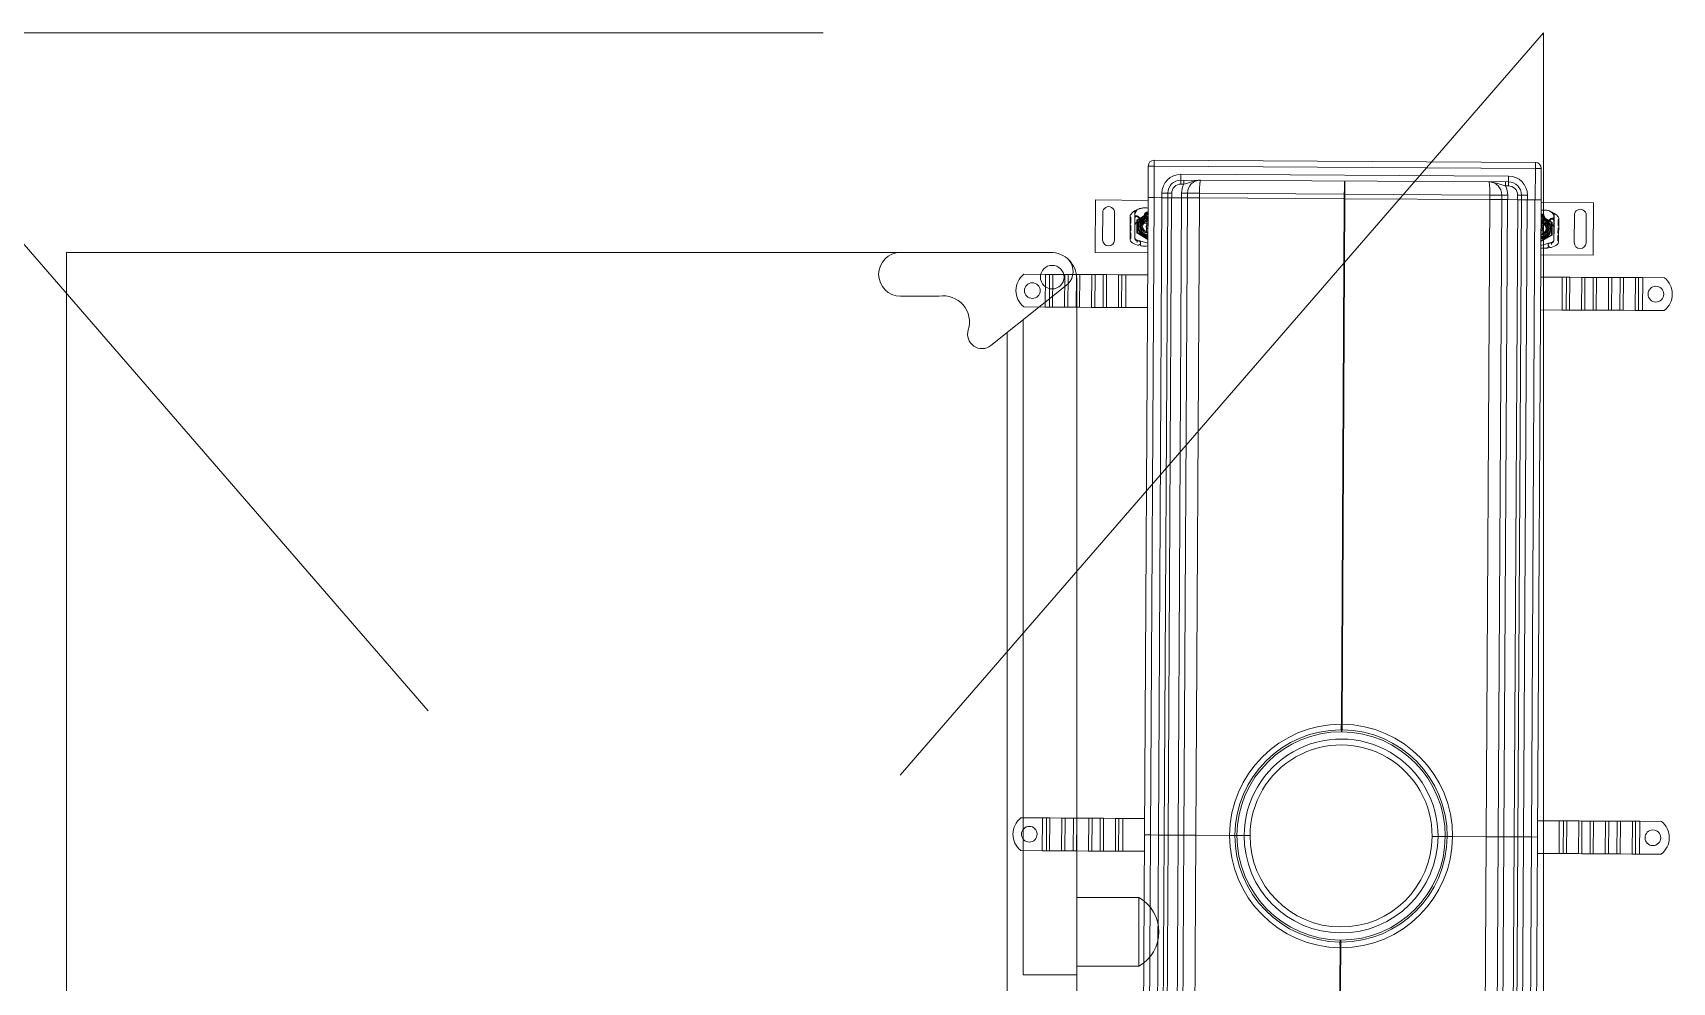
# Model space of a CAD drawing. Header units: millimetres. Extents: x -34838 to 729576, y -214038 to 121482.
# Drawn here: x 575933 to 577184, y -88872 to -88148 of the extents above; entities that cross this region are included whole.
import ezdxf

# ---------------------------------------------------------------- set-up
doc = ezdxf.new("R2010")
doc.units = ezdxf.units.MM
doc.header["$MEASUREMENT"] = 0
doc.linetypes.add('ШТРИХОВА 1_2', pattern=[1300, 750, -550])
doc.layers.add('0_Ном._пера__1', color=7, linetype='Continuous', lineweight=13)

msp = doc.modelspace()

# ---------------------------------------------------------------- linework, layer by layer
at = {"layer": '0_Ном._пера__1', "color": 7, "linetype": 'ШТРИХОВА 1_2', "lineweight": 13}
for p, q in [((575786.2, -88147.6), (577086.2, -88147.6)), ((577086.2, -88147.6), (575786.2, -89647.6)), ((577086.2, -89647.6), (575786.2, -88147.6)), ((577086.2, -88147.6), (577086.2, -89647.6))]:
    msp.add_line(p, q, dxfattribs=at)
at = {"layer": '0_Ном._пера__1', "color": 7, "linetype": 'Continuous', "lineweight": 13}
for p, q in [((576788.9, -88244.9), (577079.9, -88246.6)), ((576788.9, -88244.9), (576788.9, -88249.4)), ((577079.9, -88251.1), (577079.9, -88246.6)), ((576784.4, -88249.4), (576784.3, -88273.4)), ((576784.4, -88249.4), (576788.9, -88249.4)), ((576788.8, -88273.4), (576788.9, -88249.4)), ((577079.9, -88251.1), (576788.9, -88249.4)), ((576809.4, -88255.6), (576809.3, -88260.1)), ((577059.3, -88261.4), (576809.3, -88260.1)), ((576809.3, -88260.1), (576809.3, -88263.1)), ((576809.4, -88255.6), (577059.4, -88256.9)), ((576811.6, -88260.1), (576811.6, -88263.1)), ((577057, -88261.4), (577057, -88264.4)), ((577059.3, -88261.4), (577059.4, -88256.9)), ((577059.3, -88261.4), (577059.3, -88264.4)), ((577079.9, -88251.1), (577079.8, -88275.1)), ((577079.9, -88251.1), (577084.4, -88251.1)), ((577084.3, -88275.1), (577084.4, -88251.1)), ((576784.3, -88273.4), (576781.6, -88759.9)), ((576788.8, -88273.4), (576784.3, -88273.4)), ((576786.2, -88759.9), (576788.9, -88273.4)), ((576794.8, -88273.5), (576788.8, -88273.4)), ((576794.9, -88273.5), (576792.2, -88760)), ((576794.8, -88273.5), (576794.8, -88270)), ((576794.8, -88270), (576799.3, -88270)), ((576794.8, -88273.5), (576799.3, -88273.5)), ((576796.6, -88760), (576799.3, -88273.5)), ((576799.3, -88270), (576799.3, -88273.5)), ((576799.3, -88270), (576802.3, -88270)), ((576799.3, -88273.5), (576802.3, -88273.5)), ((576799.5, -88760), (576802.2, -88273.5)), ((576802.3, -88273.5), (576802.3, -88270)), ((576809.8, -88273.6), (576802.3, -88273.5)), ((576809.9, -88273.6), (576807.2, -88760.1)), ((576809.3, -88263.1), (576811.6, -88263.1)), ((576814.3, -88270.1), (576809.8, -88270.1)), ((576809.8, -88270.1), (576809.8, -88273.6)), ((576814.3, -88273.6), (576809.8, -88273.6)), ((576811.6, -88760.1), (576814.3, -88273.6)), ((576814.3, -88273.6), (576814.3, -88270.1)), ((576814.3, -88270.1), (576823.4, -88270.1)), ((576817.9, -88273.6), (576823.4, -88273.6)), ((576820.7, -88760.1), (576823.4, -88273.6)), ((576823.4, -88270.1), (576934, -88270.7)), ((576823.4, -88273.6), (576823.4, -88270.1)), ((576934, -88274.2), (576823.4, -88273.6)), ((576934, -88270.7), (576934.5, -88270.7)), ((576934, -88274.2), (576934, -88270.7)), ((576934.5, -88270.7), (576934.5, -88274.2)), ((577045.1, -88271.4), (576934.5, -88270.7)), ((577045.1, -88274.9), (577045.1, -88271.4)), ((577054.3, -88271.4), (577045.1, -88271.4)), ((577054.3, -88271.4), (577058.8, -88271.4)), ((577054.3, -88274.9), (577054.3, -88271.4)), ((577059.3, -88264.4), (577057, -88264.4)), ((577058.8, -88271.4), (577058.8, -88274.9)), ((577069.3, -88271.5), (577066.3, -88271.5)), ((577066.3, -88275), (577066.3, -88271.5)), ((577069.3, -88271.5), (577073.8, -88271.5)), ((577069.3, -88275), (577069.3, -88271.5)), ((577073.8, -88271.5), (577073.8, -88275)), ((576744, -88315.2), (576744.2, -88275.2)), ((576744.2, -88275.2), (576784.2, -88275.5)), ((576749.7, -88284.8), (576749.6, -88305.8)), ((576758.6, -88305.8), (576758.7, -88284.8)), ((576774.1, -88283.5), (576774.1, -88288.7)), ((576776.2, -88290.8), (576784.2, -88286.2)), ((576781.9, -88288.2), (576781.9, -88286.3)), ((576782.4, -88286.3), (576782.4, -88288.2)), ((576934, -88274.2), (576931.8, -88675.4)), ((576932.3, -88675.4), (576934.5, -88274.2)), ((576934.5, -88274.2), (576934, -88274.2)), ((576934.5, -88274.2), (577045.1, -88274.9)), ((577045.1, -88274.9), (577042.4, -88761.4)), ((577050.6, -88274.9), (577045.1, -88274.9)), ((577054.3, -88274.9), (577051.6, -88761.4)), ((577054.3, -88274.9), (577058.8, -88274.9)), ((577055.9, -88761.4), (577058.6, -88274.9)), ((577058.8, -88274.9), (577066.3, -88275)), ((577066.4, -88275), (577063.7, -88761.5)), ((577069.3, -88275), (577066.3, -88275)), ((577069.3, -88275), (577066.6, -88761.5)), ((577069.3, -88275), (577073.8, -88275)), ((577070.9, -88761.5), (577073.6, -88275)), ((577073.8, -88275), (577079.8, -88275.1)), ((577079.6, -88275.1), (577076.9, -88761.5)), ((577084.3, -88275.1), (577079.8, -88275.1)), ((577081.6, -88761.6), (577084.3, -88275.1)), ((577124.2, -88277.3), (577084.2, -88277.1)), ((577094.3, -88285.3), (577094.2, -88290.5)), ((577124, -88317.3), (577124.2, -88277.3)), ((576770.6, -88305.7), (576770.6, -88287.5)), ((576770.6, -88288.4), (576771.1, -88288.4)), ((576770.6, -88289.3), (576771.1, -88289.3)), ((576770.6, -88292), (576771.1, -88292)), ((576770.6, -88292.9), (576771.1, -88292.9)), ((576770.6, -88294.6), (576771.1, -88294.6)), ((576770.6, -88294.6), (576771.1, -88294.6)), ((576770.6, -88295.3), (576771.1, -88295.3)), ((576770.6, -88295.3), (576771.1, -88295.3)), ((576770.6, -88297.7), (576771.1, -88297.7)), ((576770.6, -88298.6), (576771.1, -88298.7)), ((576771.1, -88288.4), (576771.1, -88292.9)), ((576771.1, -88294.6), (576771.1, -88294.6)), ((576771.1, -88294.6), (576771.1, -88298.7)), ((576774.1, -88288.7), (576774.1, -88294.7)), ((576774.1, -88304.2), (576774.2, -88294.7)), ((576774.1, -88294.7), (576774.1, -88304.3)), ((576774.2, -88289.2), (576774.2, -88286.6)), ((576774.2, -88294), (576774.2, -88289.2)), ((576774.2, -88294.7), (576774.2, -88294)), ((576776.1, -88300), (576776.2, -88290.8)), ((576776.6, -88288.2), (576778.8, -88290.5)), ((576781.1, -88292.1), (576776.7, -88287.7)), ((576779.1, -88292.3), (576778.6, -88291.8)), ((576778.6, -88292.9), (576778.6, -88292.8)), ((576778.6, -88295.4), (576778.6, -88292.9)), ((576778.7, -88300), (576778.6, -88295.6)), ((576779.1, -88291.2), (576779.1, -88291.8)), ((576779.1, -88291.8), (576779.1, -88292.3)), ((576779.1, -88292.9), (576779.1, -88292.8)), ((576779.1, -88292.9), (576779.1, -88295.4)), ((576779.1, -88295.6), (576779.2, -88300)), ((576783.2, -88291.6), (576783.1, -88299.3)), ((577092.2, -88292.5), (577084.2, -88287.9)), ((577085.2, -88293.3), (577085.1, -88301)), ((577085.9, -88288), (577085.9, -88289.9)), ((577086.4, -88289.9), (577086.4, -88288)), ((577087.2, -88293.8), (577091.7, -88289.4)), ((577089.2, -88297.3), (577089, -88301.7)), ((577089.2, -88292.9), (577089.2, -88293.5)), ((577089.2, -88293.5), (577089.2, -88294.1)), ((577089.2, -88294.1), (577089.7, -88293.5)), ((577089.2, -88294.6), (577089.2, -88294.5)), ((577089.2, -88294.6), (577089.2, -88297.1)), ((577091.8, -88290), (577089.5, -88292.2)), ((577089.5, -88301.7), (577089.7, -88297.4)), ((577089.7, -88294.6), (577089.7, -88294.5)), ((577089.7, -88297.1), (577089.7, -88294.6)), ((577092.1, -88301.8), (577092.2, -88292.5)), ((577094, -88306), (577094.1, -88296.5)), ((577094.1, -88291), (577094.1, -88288.3)), ((577094.1, -88295.8), (577094.1, -88291)), ((577094.1, -88296.5), (577094.1, -88295.8)), ((577094.2, -88296.5), (577094.1, -88306)), ((577094.2, -88290.5), (577094.2, -88296.5)), ((577097.2, -88296.4), (577097.1, -88300.5)), ((577097.2, -88290.2), (577097.2, -88294.7)), ((577097.7, -88290.2), (577097.2, -88290.2)), ((577097.7, -88291.1), (577097.2, -88291.1)), ((577097.7, -88293.8), (577097.2, -88293.8)), ((577097.7, -88294.7), (577097.2, -88294.7)), ((577097.2, -88296.4), (577097.2, -88296.4)), ((577097.7, -88296.4), (577097.2, -88296.4)), ((577097.7, -88296.4), (577097.2, -88296.4)), ((577097.7, -88297.1), (577097.2, -88297.1)), ((577097.7, -88297.1), (577097.2, -88297.1)), ((577097.6, -88307.5), (577097.7, -88289.3)), ((577109.6, -88307.8), (577109.7, -88286.8)), ((577118.7, -88286.8), (577118.6, -88307.8)), ((576770.6, -88300.4), (576771.1, -88300.4)), ((576770.6, -88300.4), (576771.1, -88300.4)), ((576770.6, -88301.3), (576771.1, -88301.3)), ((576770.6, -88301.3), (576771.1, -88301.3)), ((576770.6, -88301.4), (576771.1, -88301.4)), ((576770.6, -88301.6), (576771.1, -88301.6)), ((576770.6, -88302.6), (576771.1, -88302.6)), ((576770.6, -88303.5), (576771.1, -88303.5)), ((576770.6, -88303.7), (576771.1, -88303.7)), ((576770.6, -88303.8), (576771.1, -88303.8)), ((576770.6, -88303.8), (576771.1, -88303.8)), ((576770.6, -88304.7), (576771.1, -88304.7)), ((576770.6, -88304.7), (576771.1, -88304.7)), ((576771.1, -88300.4), (576771.1, -88302.6)), ((576771.1, -88302.6), (576771.1, -88304.7)), ((576775.8, -88306.3), (576775.3, -88306.1)), ((576775.5, -88305.7), (576777.2, -88306.3)), ((576784.1, -88304.7), (576776.1, -88300)), ((576777.7, -88306.4), (576777.2, -88306.3)), ((576784.1, -88308.2), (576777.9, -88306.5)), ((577084.1, -88306.4), (577092.1, -88301.8)), ((577084.1, -88309.9), (577090.2, -88308.2)), ((577090.5, -88308.2), (577090.9, -88308)), ((577092.7, -88307.4), (577090.9, -88308)), ((577092.4, -88308), (577092.8, -88307.8)), ((577097.6, -88299.6), (577097.1, -88299.6)), ((577097.6, -88300.5), (577097.1, -88300.5)), ((577097.1, -88302.2), (577097.1, -88304.4)), ((577097.6, -88302.2), (577097.1, -88302.2)), ((577097.6, -88302.2), (577097.1, -88302.2)), ((577097.6, -88303.1), (577097.1, -88303.1)), ((577097.6, -88303.1), (577097.1, -88303.1)), ((577097.6, -88303.2), (577097.1, -88303.2)), ((577097.6, -88303.4), (577097.1, -88303.4)), ((577097.1, -88304.4), (577097.1, -88306.5)), ((577097.6, -88304.4), (577097.1, -88304.4)), ((577097.6, -88305.3), (577097.1, -88305.3)), ((577097.6, -88305.5), (577097.1, -88305.5)), ((577097.6, -88305.6), (577097.1, -88305.6)), ((577097.6, -88305.6), (577097.1, -88305.6)), ((577097.6, -88306.5), (577097.1, -88306.5)), ((577097.6, -88306.5), (577097.1, -88306.5)), ((576784, -88315.5), (576744, -88315.2)), ((577084, -88317.1), (577124, -88317.3)), ((576689.4, -88331.9), (576705.9, -88332)), ((576705.9, -88332), (576705.8, -88357)), ((576705.9, -88332), (576709.1, -88332)), ((576709.1, -88332), (576709, -88357)), ((576709.1, -88332), (576711.6, -88332)), ((576711.6, -88332), (576711.4, -88357)), ((576720.8, -88332.1), (576711.6, -88332)), ((576720.8, -88332.1), (576720.6, -88357.1)), ((576720.8, -88332.1), (576723.3, -88332.1)), ((576723.3, -88332.1), (576723.1, -88357.1)), ((576723.3, -88332.1), (576729.6, -88332.1)), ((576729.6, -88332.1), (576729.5, -88357.1)), ((576729.6, -88332.1), (576732.1, -88332.1)), ((576732.1, -88332.1), (576732, -88357.1)), ((576741.3, -88332.2), (576732.1, -88332.1)), ((576741.3, -88332.2), (576741.1, -88357.2)), ((576741.3, -88332.2), (576743.8, -88332.2)), ((576743.8, -88332.2), (576743.6, -88357.2)), ((576743.8, -88332.2), (576750.1, -88332.2)), ((576750.1, -88332.2), (576750, -88357.2)), ((576750.1, -88332.2), (576752.6, -88332.2)), ((576752.6, -88332.2), (576752.5, -88357.2)), ((576761.8, -88332.3), (576752.6, -88332.2)), ((576761.8, -88332.3), (576761.7, -88357.3)), ((576761.8, -88332.3), (576764.3, -88332.3)), ((576764.3, -88332.3), (576764.1, -88357.3)), ((576764.3, -88332.3), (576767.4, -88332.3)), ((576767.4, -88332.3), (576767.3, -88357.3)), ((576767.4, -88332.3), (576783.9, -88332.4)), ((577100.4, -88334.2), (577083.9, -88334.1)), ((577100.3, -88359.2), (577100.4, -88334.2)), ((577103.6, -88334.2), (577100.4, -88334.2)), ((577103.5, -88359.2), (577103.6, -88334.2)), ((577106.1, -88334.2), (577103.6, -88334.2)), ((577105.9, -88359.2), (577106.1, -88334.2)), ((577106.1, -88334.2), (577115.3, -88334.3)), ((577115.1, -88359.3), (577115.3, -88334.3)), ((577117.7, -88334.3), (577115.3, -88334.3)), ((577117.6, -88359.3), (577117.7, -88334.3)), ((577124.1, -88334.3), (577117.7, -88334.3)), ((577124, -88359.3), (577124.1, -88334.3)), ((577126.6, -88334.3), (577124.1, -88334.3)), ((577126.4, -88359.3), (577126.6, -88334.3)), ((577126.6, -88334.3), (577135.8, -88334.4)), ((577135.6, -88359.4), (577135.8, -88334.4)), ((577138.2, -88334.4), (577135.8, -88334.4)), ((577138.1, -88359.4), (577138.2, -88334.4)), ((577144.6, -88334.4), (577138.2, -88334.4)), ((577144.5, -88359.4), (577144.6, -88334.4)), ((577147.1, -88334.4), (577144.6, -88334.4)), ((577146.9, -88359.4), (577147.1, -88334.4)), ((577147.1, -88334.4), (577156.3, -88334.5)), ((577156.1, -88359.5), (577156.3, -88334.5)), ((577158.7, -88334.5), (577156.3, -88334.5)), ((577158.6, -88359.5), (577158.7, -88334.5)), ((577161.9, -88334.5), (577158.7, -88334.5)), ((577161.8, -88359.5), (577161.9, -88334.5)), ((577178.4, -88334.6), (577161.9, -88334.5)), ((576689.3, -88356.9), (576705.8, -88357)), ((576705.8, -88357), (576709, -88357)), ((576709, -88357), (576711.4, -88357)), ((576720.6, -88357.1), (576711.4, -88357)), ((576720.6, -88357.1), (576723.1, -88357.1)), ((576723.1, -88357.1), (576729.5, -88357.1)), ((576729.5, -88357.1), (576732, -88357.1)), ((576741.1, -88357.2), (576732, -88357.1)), ((576741.1, -88357.2), (576743.6, -88357.2)), ((576743.6, -88357.2), (576750, -88357.2)), ((576750, -88357.2), (576752.5, -88357.2)), ((576761.7, -88357.3), (576752.5, -88357.2)), ((576761.7, -88357.3), (576764.1, -88357.3)), ((576764.1, -88357.3), (576767.3, -88357.3)), ((576767.3, -88357.3), (576783.8, -88357.4)), ((577100.3, -88359.2), (577083.8, -88359.1)), ((577103.5, -88359.2), (577100.3, -88359.2)), ((577105.9, -88359.2), (577103.5, -88359.2)), ((577105.9, -88359.2), (577115.1, -88359.3)), ((577117.6, -88359.3), (577115.1, -88359.3)), ((577124, -88359.3), (577117.6, -88359.3)), ((577126.4, -88359.3), (577124, -88359.3)), ((577126.4, -88359.3), (577135.6, -88359.4)), ((577138.1, -88359.4), (577135.6, -88359.4)), ((577144.5, -88359.4), (577138.1, -88359.4)), ((577146.9, -88359.4), (577144.5, -88359.4)), ((577146.9, -88359.4), (577156.1, -88359.5)), ((577158.6, -88359.5), (577156.1, -88359.5)), ((577161.8, -88359.5), (577158.6, -88359.5)), ((577178.3, -88359.6), (577161.8, -88359.5)), ((576931.8, -88681.2), (576931.8, -88679.7)), ((576932.2, -88681.2), (576932.2, -88679.7)), ((576687.1, -88746.9), (576703.6, -88747)), ((576703.6, -88747), (576703.5, -88772)), ((576703.6, -88747), (576706.8, -88747)), ((576706.8, -88747), (576706.7, -88772)), ((576706.8, -88747), (576709.3, -88747)), ((576709.3, -88747), (576709.1, -88772)), ((576718.5, -88747.1), (576709.3, -88747)), ((576718.5, -88747.1), (576718.3, -88772.1)), ((576718.5, -88747.1), (576721, -88747.1)), ((576721, -88747.1), (576720.8, -88772.1)), ((576721, -88747.1), (576727.3, -88747.1)), ((576727.3, -88747.1), (576727.2, -88772.1)), ((576727.3, -88747.1), (576729.8, -88747.1)), ((576729.8, -88747.1), (576729.7, -88772.1)), ((576739, -88747.2), (576729.8, -88747.1)), ((576739, -88747.2), (576738.8, -88772.2)), ((576739, -88747.2), (576741.5, -88747.2)), ((576741.5, -88747.2), (576741.3, -88772.2)), ((576741.5, -88747.2), (576747.8, -88747.2)), ((576747.8, -88747.2), (576747.7, -88772.2)), ((576747.8, -88747.2), (576750.3, -88747.2)), ((576750.3, -88747.2), (576750.2, -88772.2)), ((576759.5, -88747.3), (576750.3, -88747.2)), ((576759.5, -88747.3), (576759.4, -88772.3)), ((576759.5, -88747.3), (576762, -88747.3)), ((576762, -88747.3), (576761.8, -88772.3)), ((576762, -88747.3), (576765.1, -88747.3)), ((576765.1, -88747.3), (576765, -88772.3)), ((576765.1, -88747.3), (576781.6, -88747.4)), ((577098.1, -88749.2), (577081.6, -88749.1)), ((577098, -88774.2), (577098.1, -88749.2)), ((577101.3, -88749.2), (577098.1, -88749.2)), ((577101.1, -88774.2), (577101.3, -88749.2)), ((577103.8, -88749.2), (577101.3, -88749.2)), ((577103.6, -88774.2), (577103.8, -88749.2)), ((577103.8, -88749.2), (577113, -88749.2)), ((577112.8, -88774.2), (577113, -88749.2)), ((577115.4, -88749.3), (577113, -88749.2)), ((577115.3, -88774.3), (577115.4, -88749.3)), ((577121.8, -88749.3), (577115.4, -88749.3)), ((577121.7, -88774.3), (577121.8, -88749.3)), ((577124.3, -88749.3), (577121.8, -88749.3)), ((577124.1, -88774.3), (577124.3, -88749.3)), ((577124.3, -88749.3), (577133.5, -88749.4)), ((577133.3, -88774.4), (577133.5, -88749.4)), ((577135.9, -88749.4), (577133.5, -88749.4)), ((577135.8, -88774.4), (577135.9, -88749.4)), ((577142.3, -88749.4), (577135.9, -88749.4)), ((577142.2, -88774.4), (577142.3, -88749.4)), ((577144.8, -88749.4), (577142.3, -88749.4)), ((577144.6, -88774.4), (577144.8, -88749.4)), ((577144.8, -88749.4), (577154, -88749.5)), ((577153.8, -88774.5), (577154, -88749.5)), ((577156.4, -88749.5), (577154, -88749.5)), ((577156.3, -88774.5), (577156.4, -88749.5)), ((577159.6, -88749.5), (577156.4, -88749.5)), ((577159.5, -88774.5), (577159.6, -88749.5)), ((577176.1, -88749.6), (577159.6, -88749.5)), ((576781.6, -88759.9), (576778.9, -89246.4)), ((576781.6, -88759.9), (576786.2, -88759.9)), ((576786.2, -88759.9), (576781.6, -88759.9)), ((576783.5, -89246.4), (576786.2, -88759.9)), ((576792.2, -88760), (576786.2, -88759.9)), ((576786.2, -88759.9), (576792.2, -88760)), ((576792.2, -88760), (576789.5, -89246.5)), ((576792.2, -88760), (576796.6, -88760)), ((576796.6, -88760), (576792.2, -88760)), ((576793.9, -89246.5), (576796.6, -88760)), ((576799.5, -88760), (576796.6, -88760)), ((576796.6, -88760), (576799.5, -88760)), ((576796.8, -89246.5), (576799.5, -88760)), ((576807.2, -88760.1), (576799.5, -88760)), ((576799.5, -88760), (576807.2, -88760.1)), ((576807.2, -88760.1), (576804.5, -89246.5)), ((576807.2, -88760.1), (576811.6, -88760.1)), ((576811.6, -88760.1), (576807.2, -88760.1)), ((576808.9, -89246.6), (576811.6, -88760.1)), ((576820.7, -88760.1), (576811.6, -88760.1)), ((576811.6, -88760.1), (576820.7, -88760.1)), ((576818, -89246.6), (576820.7, -88760.1)), ((576846.5, -88760.3), (576820.7, -88760.1)), ((576820.7, -88760.1), (576846.5, -88760.3)), ((576852.1, -88760.3), (576850.6, -88760.3)), ((576850.6, -88760.3), (576852.1, -88760.3)), ((576857.6, -88760.3), (576852.1, -88760.3)), ((576852.1, -88760.3), (576857.6, -88760.3)), ((576857.6, -88760.3), (576862.1, -88760.4)), ((576862.1, -88760.4), (576857.6, -88760.3)), ((577001.1, -88761.1), (577005.6, -88761.2)), ((577005.6, -88761.2), (577001.1, -88761.1)), ((577011.1, -88761.2), (577005.6, -88761.2)), ((577005.6, -88761.2), (577011.1, -88761.2)), ((577012.6, -88761.2), (577011.1, -88761.2)), ((577011.1, -88761.2), (577012.6, -88761.2)), ((577042.4, -88761.4), (577016.7, -88761.2)), ((577016.7, -88761.2), (577042.4, -88761.4)), ((577042.4, -88761.4), (577039.7, -89247.8)), ((577051.6, -88761.4), (577042.4, -88761.4)), ((577042.4, -88761.4), (577051.6, -88761.4)), ((577051.6, -88761.4), (577048.9, -89247.9)), ((577051.6, -88761.4), (577055.9, -88761.4)), ((577055.9, -88761.4), (577051.6, -88761.4)), ((577053.2, -89247.9), (577055.9, -88761.4)), ((577063.7, -88761.5), (577055.9, -88761.4)), ((577055.9, -88761.4), (577063.7, -88761.5)), ((577063.7, -88761.5), (577061, -89248)), ((577066.6, -88761.5), (577063.7, -88761.5)), ((577063.7, -88761.5), (577066.6, -88761.5)), ((577066.6, -88761.5), (577063.9, -89248)), ((577066.6, -88761.5), (577070.9, -88761.5)), ((577070.9, -88761.5), (577066.6, -88761.5)), ((577068.2, -89248), (577070.9, -88761.5)), ((577076.9, -88761.5), (577070.9, -88761.5)), ((577070.9, -88761.5), (577076.9, -88761.5)), ((577076.9, -88761.5), (577074.2, -89248)), ((577076.9, -88761.5), (577081.6, -88761.6)), ((577081.6, -88761.6), (577076.9, -88761.5)), ((577078.9, -89248.1), (577081.6, -88761.6)), ((576687, -88771.9), (576703.5, -88772)), ((576703.5, -88772), (576706.7, -88772)), ((576706.7, -88772), (576709.1, -88772)), ((576718.3, -88772.1), (576709.1, -88772)), ((576718.3, -88772.1), (576720.8, -88772.1)), ((576720.8, -88772.1), (576727.2, -88772.1)), ((576727.2, -88772.1), (576729.7, -88772.1)), ((576738.8, -88772.2), (576729.7, -88772.1)), ((576738.8, -88772.2), (576741.3, -88772.2)), ((576741.3, -88772.2), (576747.7, -88772.2)), ((576747.7, -88772.2), (576750.2, -88772.2)), ((576759.4, -88772.3), (576750.2, -88772.2)), ((576759.4, -88772.3), (576761.8, -88772.3)), ((576761.8, -88772.3), (576765, -88772.3)), ((576765, -88772.3), (576781.5, -88772.4)), ((577098, -88774.2), (577081.5, -88774.1)), ((577101.1, -88774.2), (577098, -88774.2)), ((577103.6, -88774.2), (577101.1, -88774.2)), ((577103.6, -88774.2), (577112.8, -88774.2)), ((577115.3, -88774.3), (577112.8, -88774.2)), ((577121.7, -88774.3), (577115.3, -88774.3)), ((577124.1, -88774.3), (577121.7, -88774.3)), ((577124.1, -88774.3), (577133.3, -88774.4)), ((577135.8, -88774.4), (577133.3, -88774.4)), ((577142.2, -88774.4), (577135.8, -88774.4)), ((577144.6, -88774.4), (577142.2, -88774.4)), ((577144.6, -88774.4), (577153.8, -88774.5)), ((577156.3, -88774.5), (577153.8, -88774.5)), ((577159.5, -88774.5), (577156.3, -88774.5)), ((577176, -88774.6), (577159.5, -88774.5)), ((576930.8, -88846.1), (576928.6, -89247.2)), ((576929.1, -89247.2), (576931.3, -88846.1)), ((576930.9, -88840.2), (576930.9, -88841.7)), ((576931.3, -88840.2), (576931.3, -88841.7))]:
    msp.add_line(p, q, dxfattribs=at)
at = {"layer": '0_Ном._пера__1', "color": 7, "linetype": 'Continuous', "lineweight": 13, "flags": 128}
for points in [[(576811.6, -88263.1), (576814.4, -88262.3), (576817.3, -88261.4), (576820.6, -88260.5), (576822.5, -88260.2), (576823.4, -88260.2), (576824.3, -88260.1)], [(577057, -88264.4), (577054.2, -88263.6), (577051.3, -88262.7), (577048, -88261.8), (577046.2, -88261.5), (577045.3, -88261.4), (577044.3, -88261.4)], [(576818.5, -88273.6), (576816.9, -88273.6), (576814.9, -88273.6), (576814.3, -88273.6)], [(576784.2, -88285.6), (576775.7, -88290.5)], [(576777.8, -88281.8), (576779.2, -88281.5), (576780.5, -88281.3), (576781.2, -88281.2), (576782.6, -88281.2)], [(577054.3, -88274.9), (577053.6, -88274.9), (577051.6, -88274.9), (577050, -88274.9)], [(577090.6, -88283.5), (577089.2, -88283.2), (577087.9, -88283), (577087.2, -88282.9), (577085.8, -88282.9)], [(576775.7, -88290.5), (576775.6, -88300.3)], [(576778.6, -88292.8), (576778.6, -88292.5), (576778.6, -88292.3), (576778.6, -88292.1), (576778.6, -88291.9), (576778.6, -88291.8), (576778.6, -88291.8)], [(576779.1, -88292.3), (576779.1, -88292.4), (576779.1, -88292.4), (576779.1, -88292.5), (576779.1, -88292.6), (576779.1, -88292.7), (576779.1, -88292.8)], [(576783.2, -88290.5), (576783.2, -88291.6)], [(577084.2, -88287.3), (577092.7, -88292.3)], [(577085.2, -88292.2), (577085.2, -88293.3)], [(577089.2, -88294.1), (577089.2, -88294.1), (577089.2, -88294.1), (577089.2, -88294.2), (577089.2, -88294.3), (577089.2, -88294.4), (577089.2, -88294.5)], [(577089.7, -88294.5), (577089.7, -88294.2), (577089.7, -88294), (577089.7, -88293.8), (577089.7, -88293.6), (577089.7, -88293.5), (577089.7, -88293.5)], [(577092.7, -88292.3), (577092.6, -88302.1)], [(576775.6, -88300.3), (576784.1, -88305.3)], [(576776, -88307.6), (576776, -88307.3), (576775.9, -88307), (576775.9, -88306.7), (576775.9, -88306.5), (576775.9, -88306.4)], [(576777.8, -88306.5), (576777.7, -88306.4)], [(576777.9, -88306.5), (576777.8, -88306.5)], [(576777.9, -88306.5), (576777.9, -88306.5)], [(576778.4, -88308.8), (576778.5, -88308.5), (576778.6, -88307.9), (576778.5, -88307.5), (576778.4, -88307.2), (576778.1, -88306.8)], [(576779.2, -88310.3), (576778.8, -88309.9)], [(576779.5, -88301.3), (576781.1, -88301.2)], [(576779.6, -88300.8), (576779.7, -88300.9), (576779.9, -88301.1)], [(576781.1, -88301.2), (576781, -88301.2), (576780.4, -88301.2), (576779.9, -88300.9), (576779.8, -88300.9)], [(576784.1, -88303.3), (576782.3, -88303), (576779.9, -88301.1)], [(576781.1, -88300.8), (576780.8, -88300.9), (576780.5, -88300.9)], [(576780.5, -88300.9), (576780.8, -88300.9), (576781.2, -88300.9)], [(576781.1, -88300.8), (576781.2, -88300.9)], [(576781.2, -88300.9), (576781.1, -88301.1), (576781.1, -88301.2)], [(576784.1, -88302.7), (576782.6, -88302.3), (576781.1, -88301.2)], [(576781.1, -88301.2), (576784.1, -88302.7)], [(576781.2, -88300.9), (576784.1, -88302.1)], [(576783.1, -88299.3), (576783.1, -88300.3)], [(577092.6, -88302.1), (577084.1, -88306.9)], [(577087, -88302.6), (577084.1, -88303.8)], [(577084.1, -88304.9), (577085.8, -88304.6), (577088.3, -88302.8)], [(577084.1, -88304.4), (577085.6, -88304), (577087.1, -88302.9)], [(577087.1, -88302.9), (577084.1, -88304.4)], [(577085.1, -88301), (577085.1, -88302)], [(577087.1, -88302.5), (577087, -88302.6)], [(577087, -88302.6), (577087.1, -88302.8), (577087.1, -88302.9)], [(577087.7, -88302.6), (577087.4, -88302.6), (577087, -88302.6)], [(577087.1, -88302.5), (577087.4, -88302.6), (577087.7, -88302.6)], [(577087.1, -88302.9), (577087.2, -88302.9), (577087.8, -88302.9), (577088.3, -88302.6), (577088.4, -88302.6)], [(577088.7, -88303), (577087.1, -88302.9)], [(577088.6, -88302.5), (577088.5, -88302.7), (577088.3, -88302.8)], [(577089.8, -88310.6), (577089.6, -88310.3), (577089.6, -88309.6), (577089.6, -88309.2), (577089.7, -88308.9), (577090, -88308.5)], [(577090.2, -88308.3), (577090.4, -88308.2)], [(577090.2, -88308.2), (577090.2, -88308.2)], [(577090.4, -88308.2), (577090.5, -88308.2)], [(577092.1, -88309.3), (577092.2, -88309.1), (577092.2, -88308.8), (577092.3, -88308.5), (577092.3, -88308.3), (577092.3, -88308.2)], [(577089, -88312), (577089.3, -88311.6)], [(576931.4, -88679.7), (576931.8, -88679.7)], [(576932.3, -88675.4), (576932, -88675.4), (576931.8, -88675.4)], [(576932.2, -88679.7), (576932, -88679.7), (576931.8, -88679.7)], [(576931.8, -88681.2), (576932, -88681.2), (576932.2, -88681.2)], [(576932.2, -88679.7), (576932.6, -88679.7)], [(576850.6, -88760.3), (576850.2, -88760.3), (576849.3, -88760.3), (576848, -88760.3), (576846.5, -88760.3)], [(576846.5, -88760.3), (576848.1, -88760.3), (576849.5, -88760.3), (576850.3, -88760.3), (576850.6, -88760.3)], [(577016.7, -88761.2), (577015, -88761.2), (577013.6, -88761.2), (577012.8, -88761.2), (577012.6, -88761.2)], [(577012.6, -88761.2), (577012.9, -88761.2), (577013.9, -88761.2), (577015.1, -88761.2), (577016.7, -88761.2)], [(576930.9, -88841.7), (576930.5, -88841.7)], [(576930.8, -88846.1), (576931.1, -88846.1), (576931.3, -88846.1)], [(576931.3, -88840.2), (576931.1, -88840.2), (576930.9, -88840.2)], [(576930.9, -88841.7), (576931.1, -88841.7), (576931.3, -88841.7)], [(576931.7, -88841.7), (576931.3, -88841.7)]]:
    msp.add_lwpolyline(points, dxfattribs=at)
at = {"layer": '0_Ном._пера__1', "color": 7, "linetype": 'Continuous', "lineweight": 13}
msp.add_lwpolyline([(576729.8, -89142.2), (576729.8, -88335.2, 0.414214), (576709.8, -88315.2), (575958.8, -88315.2), (575958.8, -89162.2), (576709.8, -89162.2, 0.414214)], format="xyb", close=True, dxfattribs=at)
for points in [[(576723.3, -88339.3), (576664.3, -88386.3, -0.738897), (576647, -88374.4, 0.554237), (576624.8, -88348.6), (576595.3, -88348.6, -1), (576595.3, -88315.2)], [(576723.3, -88339.3, 0.371253), (576723.9, -88321)], [(576777.3, -88860.1, 0.58435), (576777.3, -88807.8)]]:
    msp.add_lwpolyline(points, format="xyb", dxfattribs=at)
for points in [[(576688.8, -88866.8), (576688.8, -88366.8)], [(576676.8, -89162.2), (576676.8, -88376.3)], [(576729.8, -88807.8), (576777.3, -88807.8)], [(576777.3, -88860.1), (576777.3, -88807.8)], [(576729.8, -88860.1), (576777.3, -88860.1)], [(576688.8, -88866.8), (576729.8, -88866.8)]]:
    msp.add_lwpolyline(points, dxfattribs=at)
for centre, radius in [((576711.1, -88334.1), 9), ((576695.9, -88344.4), 6), ((577171.9, -88347.1), 6), ((576693.6, -88759.4), 6), ((577169.6, -88762.1), 6)]:
    msp.add_circle(centre, radius, dxfattribs=at)
for centre, radius, start, end in [((576788.9, -88249.4), 4.5, 89.6823, 179.6823), ((577079.9, -88251.1), 4.5, 359.6823, 89.6823), ((576809.3, -88270.1), 14.5, 89.6823, 179.6823), ((576809.3, -88270.1), 10, 89.6823, 179.6823), ((576824.3, -88270.1), 10, 89.6823, 179.6823), ((577044.3, -88271.4), 10, 359.6823, 89.6823), ((577059.3, -88271.4), 10, 359.6823, 89.6823), ((577059.3, -88271.4), 14.5, 359.6823, 89.6823), ((576809.3, -88270.1), 7, 89.6823, 179.6823), ((576824.3, -88270.1), 14.5, 150.8166, 179.6823), ((577044.3, -88271.4), 14.5, 359.6823, 28.548), ((577059.3, -88271.4), 7, 359.6823, 89.6823), ((576754.2, -88284.8), 4.5, 359.6823, 179.6823), ((576772.6, -88287.5), 2, 139.7951, 179.8449), ((576781.8, -88295.2), 14, 108.416, 139.7951), ((576779.2, -88286.6), 5, 111.7378, 179.6823), ((576782.1, -88296.2), 15, 88.2363, 108.416), ((576779.2, -88286.6), 5, 106.5661, 111.7378), ((576784.2, -88287.3), 3, 89.6823, 269.6823), ((576784.2, -88287.3), 2.5, 89.6823, 269.6823), ((576782.4, -88286.3), 0.5, 150.7273, 179.6823), ((576784.2, -88287.3), 2, 89.6823, 150.7273), ((576782.4, -88287.2), 6, 72.2926, 88.2363), ((577086, -88288.9), 6, 91.1283, 107.072), ((577084.2, -88288.9), 3, 269.6823, 89.6823), ((577084.2, -88288.9), 2.5, 269.6823, 89.6823), ((577086.1, -88297.9), 15, 70.9486, 91.1283), ((577089.1, -88288.3), 5, 67.6268, 72.7986), ((577089.1, -88288.3), 5, 359.6823, 67.6268), ((577086.5, -88296.9), 14, 39.5695, 70.9486), ((577114.2, -88286.8), 4.5, 359.6823, 179.6823), ((576775.6, -88288.7), 1.5, 44.8667, 179.8449), ((576777.1, -88294.7), 3, 99.2505, 179.8449), ((576775.6, -88289.2), 1.37, 44.7041, 179.6823), ((576777.1, -88294.7), 2.9, 99.0879, 179.6823), ((576784.1, -88295.5), 7.8, 89.6823, 269.6823), ((576784.1, -88295.5), 7.65, 89.6823, 269.6823), ((576777.9, -88299.7), 8, 59.4777, 99.2505), ((576777.9, -88299.7), 7.9, 84.6978, 99.0879), ((576784.1, -88295.5), 6.94, 89.6823, 269.6823), ((576784.1, -88295.5), 6, 89.6823, 269.6823), ((576784.1, -88295.5), 5.55, 179.6823, 181.9748), ((576778.1, -88291.2), 1, 359.6823, 44.7041), ((576784.1, -88295.5), 5, 89.6823, 269.6823), ((576784.1, -88295.5), 5, 101.2193, 258.1453), ((576784.1, -88295.5), 5.05, 137.827, 179.6823), ((576784.1, -88295.5), 5.05, 179.6823, 181.9748), ((576784.1, -88295.5), 4.19, 89.6823, 269.6823), ((576784.1, -88295.5), 4, 104.1598, 255.2048), ((576784.1, -88295.5), 5.05, 89.6823, 137.827), ((576784.3, -88288.9), 4.5, 224.8667, 239.4777), ((576782.4, -88288.2), 0.5, 179.6823, 208.6373), ((576784.3, -88288.9), 4.5, 239.4777, 268.5232), ((576784.2, -88287.3), 2, 208.6373, 269.6823), ((576784.1, -88295.5), 1.5, 89.6823, 269.6823), ((576784.1, -88295.5), 1.4, 89.6823, 269.6823), ((576784.1, -88295.5), 5, 89.6823, 101.2193), ((577084.1, -88297.1), 7.8, 269.6823, 89.6823), ((577084.1, -88297.1), 7.65, 269.6823, 89.6823), ((577084.1, -88297.1), 6.94, 269.6823, 89.6823), ((577084.1, -88297.1), 6, 269.6823, 89.6823), ((577084.1, -88297.1), 5, 269.6823, 89.6823), ((577084.1, -88297.1), 4.19, 269.6823, 89.6823), ((577084.1, -88290.6), 4.5, 270.8414, 299.8869), ((577084.1, -88297.1), 1.5, 269.6823, 89.6823), ((577084.1, -88297.1), 1.4, 269.6823, 89.6823), ((577084.2, -88288.9), 2, 28.6373, 89.6823), ((577084.2, -88288.9), 2, 269.6823, 330.7273), ((577084.1, -88297.1), 5, 78.1454, 89.6823), ((577084.1, -88297.1), 5.05, 41.5376, 89.6823), ((577084.1, -88297.1), 5, 281.2193, 78.1453), ((577084.1, -88297.1), 4, 284.1598, 75.2048), ((577090.3, -88301.4), 8, 80.1141, 119.8869), ((577084.1, -88290.6), 4.5, 299.8868, 314.4979), ((577085.9, -88288), 0.5, 359.6823, 28.6373), ((577085.9, -88289.9), 0.5, 330.7273, 359.6823), ((577084.1, -88297.1), 5.05, 359.6823, 41.5376), ((577090.2, -88292.9), 1, 134.6606, 179.6823), ((577084.1, -88297.1), 5.05, 357.3899, 359.6823), ((577090.3, -88301.4), 7.9, 80.2767, 94.6668), ((577084.1, -88297.1), 5.55, 357.3899, 359.6823), ((577092.7, -88290.5), 1.5, 359.5197, 134.4979), ((577091.2, -88296.5), 3, 359.5197, 80.1141), ((577091.2, -88296.5), 2.9, 359.6823, 80.2767), ((577092.7, -88291), 1.37, 359.6823, 134.6605), ((577095.7, -88289.3), 2, 359.5197, 39.5695), ((576754.1, -88305.8), 4.5, 179.6823, 359.6823), ((576772.6, -88305.7), 2, 179.8449, 237.8519), ((576784.2, -88287.3), 23.8, 237.8519, 250.0979), ((576776.1, -88303.8), 2, 179.6823, 250.9521), ((576776.1, -88304.2), 2, 179.6823, 245.3912), ((576776.2, -88304.3), 2.1, 179.8449, 244.8289), ((576784.2, -88287.3), 20.9, 244.8286, 246.5764), ((576775.9, -88306), 0.3, 245.3912, 289.6137), ((576776.7, -88308), 1.75, 250.0979, 117.2785), ((576776.6, -88308.1), 1.89, 70.9521, 109.6137), ((576777.4, -88307.4), 1, 38.2835, 70.9521), ((576776.6, -88308), 1.95, 333.6305, 38.2835), ((576779.3, -88309.3), 1, 153.6306, 263.8524), ((576780.2, -88300), 1.5, 181.9748, 284.9817), ((576780.2, -88300), 1, 181.9747, 285.0116), ((576781.5, -88288.4), 22, 263.8524, 276.6443), ((576784.1, -88295.5), 5, 258.1454, 269.6823), ((577084.1, -88297.1), 5, 269.6823, 281.2193), ((577088, -88301.7), 1.5, 254.3829, 357.3899), ((577088, -88301.7), 1, 254.353, 357.3899), ((577088.9, -88311), 1, 275.5122, 25.7341), ((577091.5, -88309.7), 1.95, 141.0811, 205.7341), ((577091.5, -88309.7), 1.75, 62.0861, 289.2668), ((577090.8, -88309.1), 1, 108.4125, 141.0811), ((577091.5, -88309.8), 1.89, 69.7509, 108.4125), ((577084.2, -88288.9), 23.8, 289.2668, 301.5127), ((577092.3, -88307.8), 0.3, 249.7509, 293.9734), ((577084.2, -88288.9), 20.9, 292.7882, 294.536), ((577092, -88305.5), 2, 288.4125, 359.6823), ((577092, -88306), 2, 293.9734, 359.6823), ((577092, -88306), 2.1, 294.5358, 359.5197), ((577095.6, -88307.5), 2, 301.5127, 359.5197), ((577114.1, -88307.8), 4.5, 179.6823, 359.6823), ((577086.8, -88290.1), 22, 262.7203, 275.5122), ((576699.4, -88344.4), 16, 128.3071, 231.0575), ((577168.4, -88347), 16, 308.3071, 51.0575), ((576931.9, -88760.9), 85.5, 90.1201, 179.5776), ((576931.6, -88760.7), 81, 90.1201, 179.6823), ((576931.6, -88760.7), 79.5, 89.8478, 179.6823), ((576931.6, -88760.7), 74, 359.6823, 179.6823), ((576931.6, -88760.7), 79.5, 359.6823, 89.5169), ((576931.2, -88760.9), 85.5, 359.7871, 89.2445), ((576931.6, -88760.7), 81, 359.6823, 89.2445), ((576931.6, -88760.7), 69.5, 359.6823, 179.6823), ((576697.1, -88759.4), 16, 128.3071, 231.0575), ((576932, -88760.6), 85.5, 179.7871, 269.2445), ((576931.6, -88760.7), 81, 179.6823, 269.2445), ((576931.6, -88760.7), 79.5, 179.6823, 269.5169), ((576931.6, -88760.7), 74, 179.6823, 359.6823), ((576931.6, -88760.7), 69.5, 179.6823, 359.6823), ((576931.6, -88760.7), 79.5, 269.8478, 359.6823), ((576931.2, -88760.6), 85.5, 270.1201, 359.5776), ((576931.6, -88760.7), 81, 270.1201, 359.6823), ((577166.1, -88762), 16, 308.3071, 51.0575)]:
    msp.add_arc(centre, radius, start, end, dxfattribs=at)
for centre, major_axis, ratio, start_param, end_param in [((576824.3, -88270.1), (-0.06, -10), 0.087156, 3.141593, 4.712389), ((576934.3, -88270.7), (-0.06, -10), 0.026147, 3.141593, 4.712389), ((576934.3, -88270.7), (-0.06, -10), 0.026147, 1.570796, 3.141593), ((577044.3, -88271.4), (-0.06, -10), 0.087156, 1.570796, 3.141593), ((576780.4, -88300.3), (-1.13, -0.67), 0.865496, 1.258257, 1.642716), ((576783.8, -88298.2), (-2.79, 2.78), 0.948675, 1.560787, 1.571001), ((577084.4, -88299.9), (-2.82, -2.75), 0.948675, 1.570592, 1.580806), ((577087.8, -88302), (-1.12, 0.68), 0.865496, 1.498877, 1.883336), ((576931.4, -88675.2), (0.01, -4.5), 0.08689, 0, 1.535389), ((576932.7, -88675.2), (-0.06, -4.5), 0.08689, 4.747797, 6.283185), ((576930.4, -88846.2), (0.06, 4.5), 0.08689, 4.747797, 6.283185), ((576931.7, -88846.2), (-0.01, 4.5), 0.08689, 0, 1.535389)]:
    msp.add_ellipse(centre, major_axis=major_axis, ratio=ratio, start_param=start_param, end_param=end_param, dxfattribs=at)

doc.saveas('drawing.dxf')
